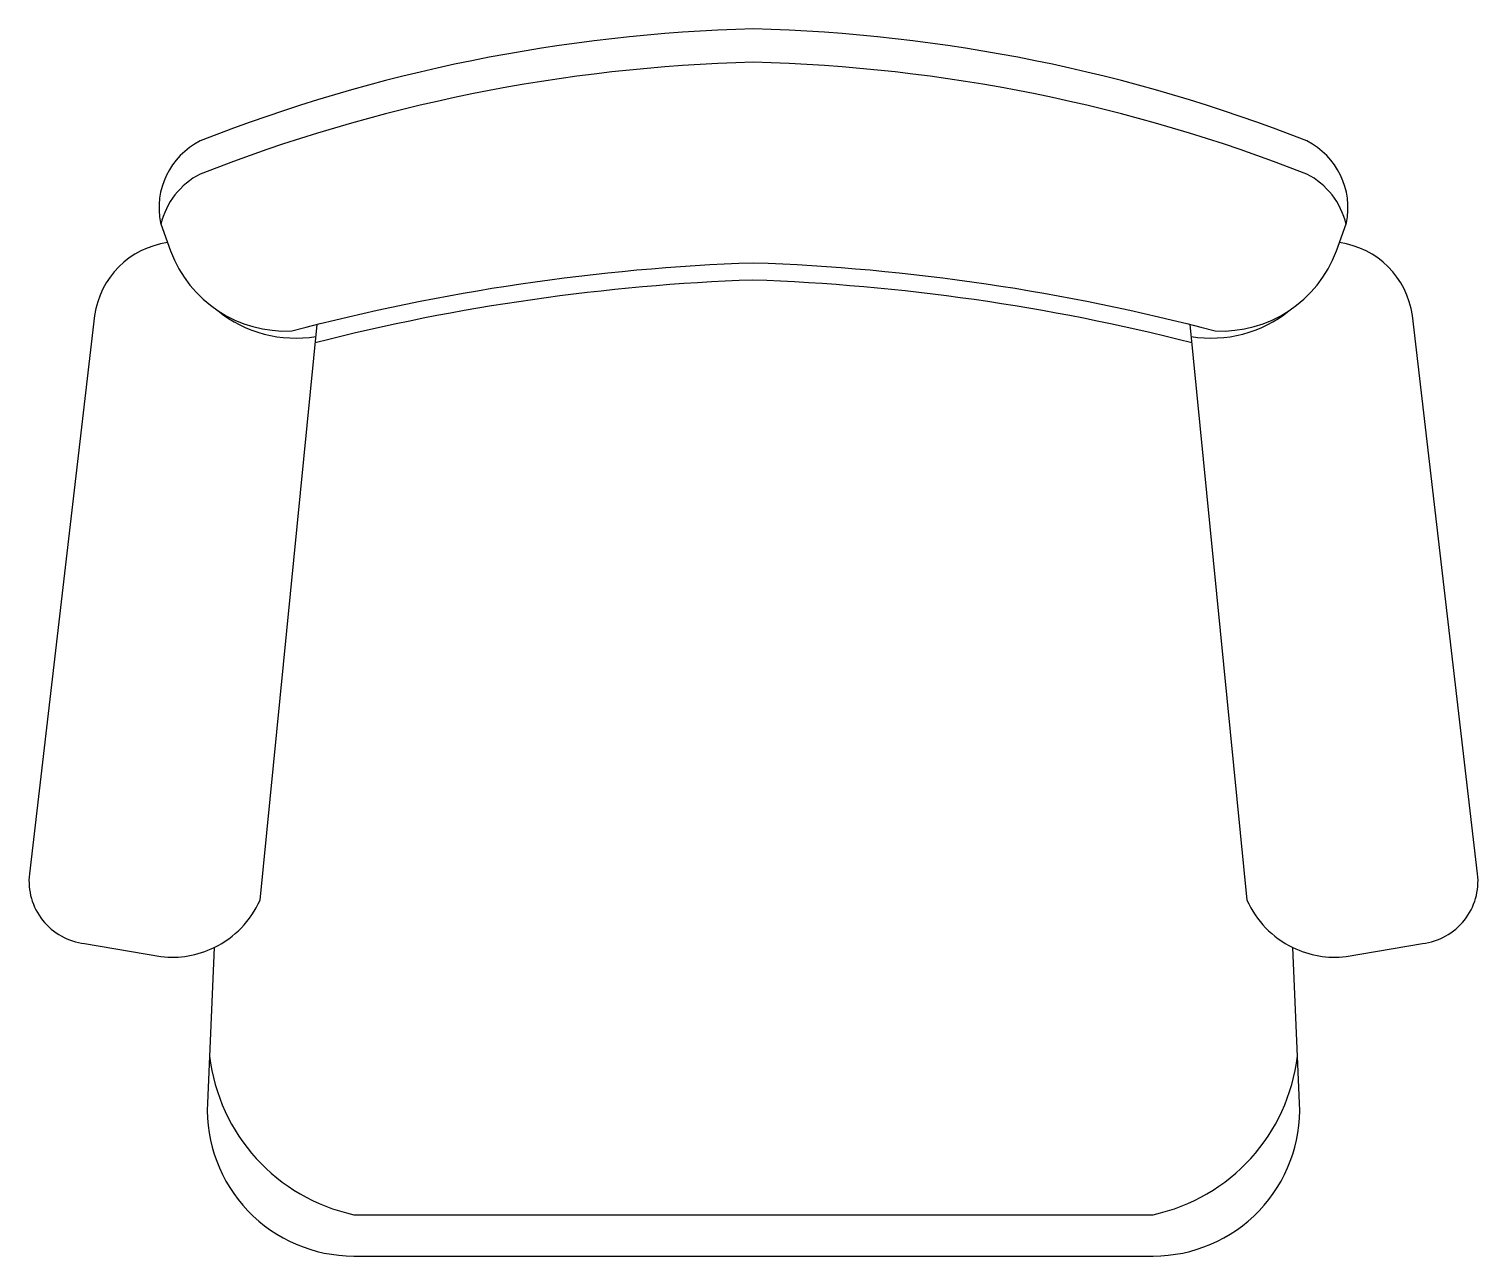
# Model space of a CAD drawing. Extents: x -0.347 to 0.347, y -0.587 to 0.
import ezdxf

# ---------------------------------------------------------------- set-up
doc = ezdxf.new("R2010")
doc.units = 0
doc.header["$LTSCALE"] = 0.1
doc.header["$MEASUREMENT"] = 0
doc.layers.add('A-MOBILIA', color=2, linetype='CONTINUOUS')

msp = doc.modelspace()

# ---------------------------------------------------------------- linework, layer by layer
at = {"layer": 'A-MOBILIA'}
msp.add_lwpolyline([(0, -0.58657), (0.19124, -0.58657, 0.42707), (0.26118, -0.51351), (0.25792, -0.43907, 0.14315), (0.28345, -0.44342), (0.31994, -0.43715, 0.414214), (0.34636, -0.40395), (0.31514, -0.13694, 0.334269), (0.28031, -0.10209), (0.28368, -0.09271, 0.335296), (0.26469, -0.05351, 0.087549), (0, 0, 0.087549), (-0.26469, -0.05351, 0.335296), (-0.28368, -0.09271), (-0.28031, -0.10209, 0.334269), (-0.31514, -0.13694), (-0.34636, -0.40395, 0.414214), (-0.31994, -0.43715), (-0.28345, -0.44342, 0.14315), (-0.25792, -0.43907), (-0.26118, -0.51351, 0.42707), (-0.19124, -0.58657)], format="xyb", close=True, dxfattribs=at)
for points in [[(0.28343, -0.09339, 0.220998), (0.26469, -0.06939, 0.087549), (0, -0.01588, 0.087549), (-0.26469, -0.06939, 0.220998), (-0.28343, -0.09339)], [(-0.28031, -0.10209), (-0.27886, -0.10612, 0.326355), (-0.22081, -0.14435, -0.056196), (0, -0.11171, -0.056196)], [(0, -0.11171, -0.056196), (0.22081, -0.14435, 0.326355), (0.27886, -0.10612), (0.28031, -0.10209, 0.335296)], [(-0.25792, -0.43907, 0.176007), (-0.23601, -0.41643), (-0.20875, -0.14123)], [(0.20875, -0.14123), (0.23601, -0.41643, 0.176007), (0.25792, -0.43907)], [(-0.26019, -0.49096, 0.319916), (-0.19124, -0.56681), (0, -0.56681), (0.19124, -0.56681, 0.319916), (0.26019, -0.49096)]]:
    msp.add_lwpolyline(points, format="xyb", dxfattribs=at)
for centre, radius, start, end in [((0.03435, -1.10725), 0.98784, 92.00911, 104.29805), ((-0.03435, -1.10725), 0.98782, 75.70153, 88.02412), ((-0.21908, -0.08886), 0.05892, 231.00078, 279.54421), ((0.21908, -0.08886), 0.05892, 260.45579, 308.99922)]:
    msp.add_arc(centre, radius, start, end, dxfattribs=at)

doc.saveas('drawing.dxf')
